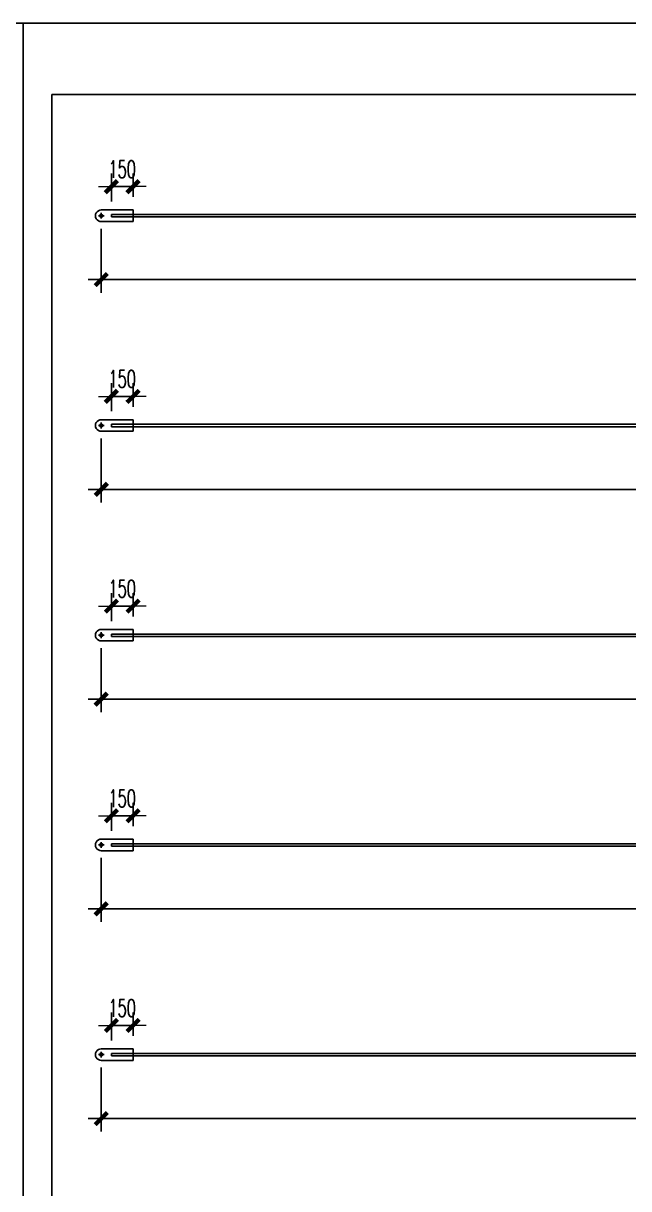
# Model space of a CAD drawing. Header units: inches. Extents: x 129725932 to 129894734, y 55771230 to 55809283.
# Drawn here: x 129797426 to 129801610, y 55779701 to 55787759 of the extents above; entities that cross this region are included whole.
import ezdxf
from ezdxf.enums import TextEntityAlignment as Align

# ---------------------------------------------------------------- set-up
doc = ezdxf.new("R2010")
doc.units = ezdxf.units.IN
doc.header["$MEASUREMENT"] = 0
doc.layers.add('TK', color=140, linetype='Continuous')
doc.layers.add('标注', color=8, linetype='Continuous', lineweight=9)
doc.styles.add('ARIAL', font='swisscl.ttf', dxfattribs={"width": 0.7})
doc.styles.add('DIM_FONT', font='romans.shx', dxfattribs={"width": 0.618, "bigfont": '1hztxt.shx'})
doc.styles.add('HZXY', font='romand.shx', dxfattribs={"bigfont": 'hzxy.shx'})
doc.dimstyles.new('WGH(1)', dxfattribs={"dimscale": 1.2, "dimtxt": 100, "dimasz": 0.5, "dimexe": 75, "dimexo": 75, "dimgap": 50, "dimtad": 1, "dimdec": 0, "dimzin": 0, "dimdsep": 46, "dimtxsty": 'DIM_FONT', "dimblk1": '_DIMX', "dimblk2": '_DIMX', "dimsah": 1, "dimcen": 0.09, "dimclrd": 3, "dimclre": 3, "dimclrt": 7, "dimadec": 0, "dimazin": 0, "dimtfac": 1, "dimtdec": 0, "dimtix": 1, "dimtmove": 2, "dimatfit": 3, "dimldrblk": '_DIMX', "dimfxl": 0, "dimtolj": 1, "dimtzin": 0, "dimarcsym": 0})

# ---------------------------------------------------------------- blocks, each defined once
blk = doc.blocks.new('11111')
at = {"layer": 'TK', "lineweight": -3}
for p, q in [((6334425.8, 2886357), (6334425.8, 2870306.6)), ((6334425.8, 2886357), (6345762.2, 2886357)), ((6345762.2, 2886357), (6345762.2, 2870306.6)), ((6345762.2, 2886357), (6345762.2, 2870306.6)), ((6334616.6, 2885879.9), (6334616.6, 2870497.5)), ((6334616.6, 2885879.9), (6345571.4, 2885879.9)), ((6334616.6, 2870497.5), (6334616.6, 2885879.9))]:
    blk.add_line(p, q, dxfattribs=at)
for tag, height, style, width, p in [('PROJECT-NAME', 95.4, 'HZXY', 0.8, (6339242.7, 2871015.3)), ('ITEM-NAME', 95.4, 'HZXY', 0.8, (6341079.8, 2871018.9)), ('DISCIPLINE', 57.3, 'HZXY', 1, (6344328.6, 2871082.6)), ('DRAWING-TITLE', 95.4, 'HZXY', 0.8, (6342797.5, 2870944.3)), ('STATUS', 57.3, 'HZXY', 0.8, (6345235.8, 2871000.4)), ('版本号', 57.3, 'HZXY', 1, (6337057.1, 2870903.9)), ('REWORK-DATE', 57.3, 'ARIAL', 1, (6337574.4, 2870911.2)), ('SCALE', 57.3, 'ARIAL', 1, (6344326.2, 2870923)), ('DRAWING-TITLE', 95.4, 'HZXY', 0.8, (6342791.4, 2870805.4)), ('版本号', 57.3, 'HZXY', 1, (6337057.1, 2870735.6)), ('REWORK-DATE', 57.3, 'ARIAL', 1, (6337574.4, 2870744.2)), ('DATE', 57.3, 'ARIAL', 1, (6344324.1, 2870749.1)), ('DRAWING-TITLE', 95.4, 'HZXY', 0.8, (6342792.9, 2870673)), ('PROJECT-NUMBER', 57.3, 'ARIAL', 0.9, (6345225.3, 2870672.6)), ('版本号', 57.3, 'HZXY', 1, (6337057.1, 2870574.3)), ('REWORK-DATE', 57.3, 'ARIAL', 1, (6337574.4, 2870577.2)), ('DRAWING-NUMBER', 57.3, 'ARIAL', 1, (6344326.7, 2870583.8))]:
    blk.add_attdef(tag, text='', height=height, dxfattribs=dict(at, style=style, width=width)).set_placement(p, align=Align.MIDDLE)
blk = doc.blocks.new('_DIMX')
blk.add_line((-150, 0), (150, 0))
at = {"const_width": 50}
blk.add_lwpolyline([(-70, -70), (70, 70)], dxfattribs=at)
blk = doc.blocks.new('*D883')
at = {"color": 3, "lineweight": -2}
for p, q in [((129797964.6, 55786338.1), (129797964.6, 55785896.4)), ((129807732.6, 55786338.1), (129807732.6, 55785896.4)), ((129797965.2, 55785986.4), (129807732, 55785986.4))]:
    blk.add_line(p, q, dxfattribs=at)
at = {"layer": 'Defpoints', "color": 0}
for p in [(129797964.6, 55786428.1), (129807732.6, 55786428.1), (129807732.6, 55785986.4)]:
    blk.add_point(p, dxfattribs=at)
at = {"color": 3, "lineweight": -2, "xscale": 0.5999999999999995, "yscale": 0.5999999999999995, "zscale": 0.5999999999999995, "rotation": 180}
blk.add_blockref('_DIMX', (129797964.6, 55785986.4), dxfattribs=at)
at = {"color": 3, "lineweight": -2, "xscale": 0.5999999999999995, "yscale": 0.5999999999999995, "zscale": 0.5999999999999995}
blk.add_blockref('_DIMX', (129807732.6, 55785986.4), dxfattribs=at)
at = {"color": 7, "insert": (129802848.6, 55786106.4), "char_height": 120, "attachment_point": 5, "style": 'DIM_FONT'}
blk.add_mtext('\\A1;9768', dxfattribs=at)
blk = doc.blocks.new('*D884')
at = {"layer": 'Defpoints', "color": 0}
for p in [(129798184.6, 55786629.7), (129798034.6, 55786436.3), (129798184.6, 55786468.1)]:
    blk.add_point(p, dxfattribs=at)
at = {"layer": '标注', "color": 3, "lineweight": -2}
for p, q in [((129798034.6, 55786526.3), (129798034.6, 55786719.7)), ((129798184.6, 55786558.1), (129798184.6, 55786719.7)), ((129798034, 55786629.7), (129798033.4, 55786629.7)), ((129798034.6, 55786629.7), (129798184.6, 55786629.7)), ((129798185.2, 55786629.7), (129798185.8, 55786629.7))]:
    blk.add_line(p, q, dxfattribs=at)
at = {"layer": '标注', "color": 3, "lineweight": -2, "xscale": 0.5999999999999995, "yscale": 0.5999999999999995, "zscale": 0.5999999999999995}
blk.add_blockref('_DIMX', (129798034.6, 55786629.7), dxfattribs=at)
at = {"layer": '标注', "color": 3, "lineweight": -2, "xscale": 0.5999999999999995, "yscale": 0.5999999999999995, "zscale": 0.5999999999999995, "rotation": 180}
blk.add_blockref('_DIMX', (129798184.6, 55786629.7), dxfattribs=at)
at = {"layer": '标注', "color": 7, "insert": (129798109.6, 55786749.7), "char_height": 120, "attachment_point": 5, "style": 'DIM_FONT'}
blk.add_mtext('\\A1;150', dxfattribs=at)
blk = doc.blocks.new('*D914')
at = {"color": 3, "lineweight": -2}
for p, q in [((129797964.6, 55784888.1), (129797964.6, 55784446.4)), ((129805949.6, 55784888.1), (129805949.6, 55784446.4)), ((129797965.2, 55784536.4), (129805949, 55784536.4))]:
    blk.add_line(p, q, dxfattribs=at)
at = {"layer": 'Defpoints', "color": 0}
for p in [(129797964.6, 55784978.1), (129805949.6, 55784978.1), (129805949.6, 55784536.4)]:
    blk.add_point(p, dxfattribs=at)
at = {"color": 3, "lineweight": -2, "xscale": 0.5999999999999995, "yscale": 0.5999999999999995, "zscale": 0.5999999999999995, "rotation": 180}
blk.add_blockref('_DIMX', (129797964.6, 55784536.4), dxfattribs=at)
at = {"color": 3, "lineweight": -2, "xscale": 0.5999999999999995, "yscale": 0.5999999999999995, "zscale": 0.5999999999999995}
blk.add_blockref('_DIMX', (129805949.6, 55784536.4), dxfattribs=at)
at = {"color": 7, "insert": (129801957.1, 55784656.4), "char_height": 120, "attachment_point": 5, "style": 'DIM_FONT'}
blk.add_mtext('\\A1;7985', dxfattribs=at)
blk = doc.blocks.new('*D915')
at = {"layer": 'Defpoints', "color": 0}
for p in [(129798184.6, 55785179.7), (129798034.6, 55784986.3), (129798184.6, 55785018.1)]:
    blk.add_point(p, dxfattribs=at)
at = {"layer": '标注', "color": 3, "lineweight": -2}
for p, q in [((129798034.6, 55785076.3), (129798034.6, 55785269.7)), ((129798184.6, 55785108.1), (129798184.6, 55785269.7)), ((129798034, 55785179.7), (129798033.4, 55785179.7)), ((129798034.6, 55785179.7), (129798184.6, 55785179.7)), ((129798185.2, 55785179.7), (129798185.8, 55785179.7))]:
    blk.add_line(p, q, dxfattribs=at)
at = {"layer": '标注', "color": 3, "lineweight": -2, "xscale": 0.5999999999999995, "yscale": 0.5999999999999995, "zscale": 0.5999999999999995}
blk.add_blockref('_DIMX', (129798034.6, 55785179.7), dxfattribs=at)
at = {"layer": '标注', "color": 3, "lineweight": -2, "xscale": 0.5999999999999995, "yscale": 0.5999999999999995, "zscale": 0.5999999999999995, "rotation": 180}
blk.add_blockref('_DIMX', (129798184.6, 55785179.7), dxfattribs=at)
at = {"layer": '标注', "color": 7, "insert": (129798109.6, 55785299.7), "char_height": 120, "attachment_point": 5, "style": 'DIM_FONT'}
blk.add_mtext('\\A1;150', dxfattribs=at)
blk = doc.blocks.new('*D917')
at = {"color": 3, "lineweight": -2}
for p, q in [((129797964.6, 55783438.1), (129797964.6, 55782996.4)), ((129807890.6, 55783438.1), (129807890.6, 55782996.4)), ((129797965.2, 55783086.4), (129807890, 55783086.4))]:
    blk.add_line(p, q, dxfattribs=at)
at = {"layer": 'Defpoints', "color": 0}
for p in [(129797964.6, 55783528.1), (129807890.6, 55783528.1), (129807890.6, 55783086.4)]:
    blk.add_point(p, dxfattribs=at)
at = {"color": 3, "lineweight": -2, "xscale": 0.5999999999999995, "yscale": 0.5999999999999995, "zscale": 0.5999999999999995, "rotation": 180}
blk.add_blockref('_DIMX', (129797964.6, 55783086.4), dxfattribs=at)
at = {"color": 3, "lineweight": -2, "xscale": 0.5999999999999995, "yscale": 0.5999999999999995, "zscale": 0.5999999999999995}
blk.add_blockref('_DIMX', (129807890.6, 55783086.4), dxfattribs=at)
at = {"color": 7, "insert": (129802927.6, 55783206.4), "char_height": 120, "attachment_point": 5, "style": 'DIM_FONT'}
blk.add_mtext('\\A1;9926', dxfattribs=at)
blk = doc.blocks.new('*D918')
at = {"layer": 'Defpoints', "color": 0}
for p in [(129798184.6, 55783729.7), (129798034.6, 55783536.3), (129798184.6, 55783568.1)]:
    blk.add_point(p, dxfattribs=at)
at = {"layer": '标注', "color": 3, "lineweight": -2}
for p, q in [((129798034.6, 55783626.3), (129798034.6, 55783819.7)), ((129798184.6, 55783658.1), (129798184.6, 55783819.7)), ((129798034, 55783729.7), (129798033.4, 55783729.7)), ((129798034.6, 55783729.7), (129798184.6, 55783729.7)), ((129798185.2, 55783729.7), (129798185.8, 55783729.7))]:
    blk.add_line(p, q, dxfattribs=at)
at = {"layer": '标注', "color": 3, "lineweight": -2, "xscale": 0.5999999999999995, "yscale": 0.5999999999999995, "zscale": 0.5999999999999995}
blk.add_blockref('_DIMX', (129798034.6, 55783729.7), dxfattribs=at)
at = {"layer": '标注', "color": 3, "lineweight": -2, "xscale": 0.5999999999999995, "yscale": 0.5999999999999995, "zscale": 0.5999999999999995, "rotation": 180}
blk.add_blockref('_DIMX', (129798184.6, 55783729.7), dxfattribs=at)
at = {"layer": '标注', "color": 7, "insert": (129798109.6, 55783849.7), "char_height": 120, "attachment_point": 5, "style": 'DIM_FONT'}
blk.add_mtext('\\A1;150', dxfattribs=at)
blk = doc.blocks.new('*D920')
at = {"color": 3, "lineweight": -2}
for p, q in [((129797964.6, 55781988.1), (129797964.6, 55781546.4)), ((129806141.6, 55781988.1), (129806141.6, 55781546.4)), ((129797965.2, 55781636.4), (129806141, 55781636.4))]:
    blk.add_line(p, q, dxfattribs=at)
at = {"layer": 'Defpoints', "color": 0}
for p in [(129797964.6, 55782078.1), (129806141.6, 55782078.1), (129806141.6, 55781636.4)]:
    blk.add_point(p, dxfattribs=at)
at = {"color": 3, "lineweight": -2, "xscale": 0.5999999999999995, "yscale": 0.5999999999999995, "zscale": 0.5999999999999995, "rotation": 180}
blk.add_blockref('_DIMX', (129797964.6, 55781636.4), dxfattribs=at)
at = {"color": 3, "lineweight": -2, "xscale": 0.5999999999999995, "yscale": 0.5999999999999995, "zscale": 0.5999999999999995}
blk.add_blockref('_DIMX', (129806141.6, 55781636.4), dxfattribs=at)
at = {"color": 7, "insert": (129802053.1, 55781756.4), "char_height": 120, "attachment_point": 5, "style": 'DIM_FONT'}
blk.add_mtext('\\A1;8177', dxfattribs=at)
blk = doc.blocks.new('*D921')
at = {"layer": 'Defpoints', "color": 0}
for p in [(129798184.6, 55782279.7), (129798034.6, 55782086.3), (129798184.6, 55782118.1)]:
    blk.add_point(p, dxfattribs=at)
at = {"layer": '标注', "color": 3, "lineweight": -2}
for p, q in [((129798034.6, 55782176.3), (129798034.6, 55782369.7)), ((129798184.6, 55782208.1), (129798184.6, 55782369.7)), ((129798034, 55782279.7), (129798033.4, 55782279.7)), ((129798034.6, 55782279.7), (129798184.6, 55782279.7)), ((129798185.2, 55782279.7), (129798185.8, 55782279.7))]:
    blk.add_line(p, q, dxfattribs=at)
at = {"layer": '标注', "color": 3, "lineweight": -2, "xscale": 0.5999999999999995, "yscale": 0.5999999999999995, "zscale": 0.5999999999999995}
blk.add_blockref('_DIMX', (129798034.6, 55782279.7), dxfattribs=at)
at = {"layer": '标注', "color": 3, "lineweight": -2, "xscale": 0.5999999999999995, "yscale": 0.5999999999999995, "zscale": 0.5999999999999995, "rotation": 180}
blk.add_blockref('_DIMX', (129798184.6, 55782279.7), dxfattribs=at)
at = {"layer": '标注', "color": 7, "insert": (129798109.6, 55782399.7), "char_height": 120, "attachment_point": 5, "style": 'DIM_FONT'}
blk.add_mtext('\\A1;150', dxfattribs=at)
blk = doc.blocks.new('*D923')
at = {"color": 3, "lineweight": -2}
for p, q in [((129797964.6, 55780538.1), (129797964.6, 55780096.4)), ((129807423.6, 55780538.1), (129807423.6, 55780096.4)), ((129797965.2, 55780186.4), (129807423, 55780186.4))]:
    blk.add_line(p, q, dxfattribs=at)
at = {"layer": 'Defpoints', "color": 0}
for p in [(129797964.6, 55780628.1), (129807423.6, 55780628.1), (129807423.6, 55780186.4)]:
    blk.add_point(p, dxfattribs=at)
at = {"color": 3, "lineweight": -2, "xscale": 0.5999999999999995, "yscale": 0.5999999999999995, "zscale": 0.5999999999999995, "rotation": 180}
blk.add_blockref('_DIMX', (129797964.6, 55780186.4), dxfattribs=at)
at = {"color": 3, "lineweight": -2, "xscale": 0.5999999999999995, "yscale": 0.5999999999999995, "zscale": 0.5999999999999995}
blk.add_blockref('_DIMX', (129807423.6, 55780186.4), dxfattribs=at)
at = {"color": 7, "insert": (129802694.1, 55780306.4), "char_height": 120, "attachment_point": 5, "style": 'DIM_FONT'}
blk.add_mtext('\\A1;9459', dxfattribs=at)
blk = doc.blocks.new('*D924')
at = {"layer": 'Defpoints', "color": 0}
for p in [(129798184.6, 55780829.7), (129798034.6, 55780636.3), (129798184.6, 55780668.1)]:
    blk.add_point(p, dxfattribs=at)
at = {"layer": '标注', "color": 3, "lineweight": -2}
for p, q in [((129798034.6, 55780726.3), (129798034.6, 55780919.7)), ((129798184.6, 55780758.1), (129798184.6, 55780919.7)), ((129798034, 55780829.7), (129798033.4, 55780829.7)), ((129798034.6, 55780829.7), (129798184.6, 55780829.7)), ((129798185.2, 55780829.7), (129798185.8, 55780829.7))]:
    blk.add_line(p, q, dxfattribs=at)
at = {"layer": '标注', "color": 3, "lineweight": -2, "xscale": 0.5999999999999995, "yscale": 0.5999999999999995, "zscale": 0.5999999999999995}
blk.add_blockref('_DIMX', (129798034.6, 55780829.7), dxfattribs=at)
at = {"layer": '标注', "color": 3, "lineweight": -2, "xscale": 0.5999999999999995, "yscale": 0.5999999999999995, "zscale": 0.5999999999999995, "rotation": 180}
blk.add_blockref('_DIMX', (129798184.6, 55780829.7), dxfattribs=at)
at = {"layer": '标注', "color": 7, "insert": (129798109.6, 55780949.7), "char_height": 120, "attachment_point": 5, "style": 'DIM_FONT'}
blk.add_mtext('\\A1;150', dxfattribs=at)

msp = doc.modelspace()

# ---------------------------------------------------------------- linework, layer by layer
for p, q in [((129797944.7, 55786428.1), (129797984.5, 55786428.1)), ((129798184.6, 55786468.1), (129797964.6, 55786468.1)), ((129797964.6, 55786448), (129797964.6, 55786408.2)), ((129805242.9, 55786436.3), (129798034.6, 55786436.3)), ((129798034.6, 55786419.9), (129798034.6, 55786436.3)), ((129805242.9, 55786419.9), (129798034.6, 55786419.9)), ((129798184.6, 55786468.1), (129798184.6, 55786388.1)), ((129798184.6, 55786388.1), (129797964.4, 55786388.1)), ((129797944.7, 55784978.1), (129797984.5, 55784978.1)), ((129798184.6, 55785018.1), (129797964.6, 55785018.1)), ((129797964.6, 55784998), (129797964.6, 55784958.2)), ((129803459.9, 55784986.3), (129798034.6, 55784986.3)), ((129798034.6, 55784969.9), (129798034.6, 55784986.3)), ((129803459.9, 55784969.9), (129798034.6, 55784969.9)), ((129798184.6, 55785018.1), (129798184.6, 55784938.1)), ((129798184.6, 55784938.1), (129797964.4, 55784938.1)), ((129797944.7, 55783528.1), (129797984.5, 55783528.1)), ((129798184.6, 55783568.1), (129797964.6, 55783568.1)), ((129797964.6, 55783548), (129797964.6, 55783508.2)), ((129805400.9, 55783536.3), (129798034.6, 55783536.3)), ((129798034.6, 55783519.9), (129798034.6, 55783536.3)), ((129805400.9, 55783519.9), (129798034.6, 55783519.9)), ((129798184.6, 55783568.1), (129798184.6, 55783488.1)), ((129798184.6, 55783488.1), (129797964.4, 55783488.1)), ((129797944.7, 55782078.1), (129797984.5, 55782078.1)), ((129798184.6, 55782118.1), (129797964.6, 55782118.1)), ((129797964.6, 55782098), (129797964.6, 55782058.2)), ((129803651.9, 55782086.3), (129798034.6, 55782086.3)), ((129798034.6, 55782069.9), (129798034.6, 55782086.3)), ((129803651.9, 55782069.9), (129798034.6, 55782069.9)), ((129798184.6, 55782118.1), (129798184.6, 55782038.1)), ((129798184.6, 55782038.1), (129797964.4, 55782038.1)), ((129797944.7, 55780628.1), (129797984.5, 55780628.1)), ((129798184.6, 55780668.1), (129797964.6, 55780668.1)), ((129797964.6, 55780648), (129797964.6, 55780608.2)), ((129804933.9, 55780636.3), (129798034.6, 55780636.3)), ((129798034.6, 55780619.9), (129798034.6, 55780636.3)), ((129804933.9, 55780619.9), (129798034.6, 55780619.9)), ((129798184.6, 55780668.1), (129798184.6, 55780588.1)), ((129798184.6, 55780588.1), (129797964.4, 55780588.1))]:
    msp.add_line(p, q)
for centre in [(129797964.6, 55786428.1), (129797964.6, 55784978.1), (129797964.6, 55783528.1), (129797964.6, 55782078.1), (129797964.6, 55780628.1)]:
    msp.add_circle(centre, 10)
for centre in [(129797964.6, 55786428.1), (129797964.6, 55784978.1), (129797964.6, 55783528.1), (129797964.6, 55782078.1), (129797964.6, 55780628.1)]:
    msp.add_arc(centre, 40, 89.86066, 270.00069)

# ---------------------------------------------------------------- block references
at = {"xscale": 1.029830321669579, "yscale": 1.029830329120159, "zscale": 1.029830305831691}
for p in [(123262367.8, 52815300.9), (123274042.3, 52815300.9)]:
    msp.add_blockref('11111', p, dxfattribs=at)

# ---------------------------------------------------------------- dimensions: what is measured, and where the dimension line sits
for base, p1, p2, picture, middle in [((129807732.6, 55785986.4), (129797964.6, 55786428.1), (129807732.6, 55786428.1), '*D883', (129802848.6, 55786106.4)), ((129805949.6, 55784536.4), (129797964.6, 55784978.1), (129805949.6, 55784978.1), '*D914', (129801957.1, 55784656.4)), ((129807890.6, 55783086.4), (129797964.6, 55783528.1), (129807890.6, 55783528.1), '*D917', (129802927.6, 55783206.4)), ((129806141.6, 55781636.4), (129797964.6, 55782078.1), (129806141.6, 55782078.1), '*D920', (129802053.1, 55781756.4)), ((129807423.6, 55780186.4), (129797964.6, 55780628.1), (129807423.6, 55780628.1), '*D923', (129802694.1, 55780306.4))]:
    dim = msp.add_linear_dim(base=base, p1=p1, p2=p2, dimstyle='WGH(1)')
    dim.commit()
    dim.dimension.update_dxf_attribs({"geometry": picture, "text_midpoint": middle})
at = {"layer": '标注'}
for base, p1, p2, picture, middle in [((129798184.6, 55786629.7), (129798034.6, 55786436.3), (129798184.6, 55786468.1), '*D884', (129798109.6, 55786749.7)), ((129798184.6, 55785179.7), (129798034.6, 55784986.3), (129798184.6, 55785018.1), '*D915', (129798109.6, 55785299.7)), ((129798184.6, 55783729.7), (129798034.6, 55783536.3), (129798184.6, 55783568.1), '*D918', (129798109.6, 55783849.7)), ((129798184.6, 55782279.7), (129798034.6, 55782086.3), (129798184.6, 55782118.1), '*D921', (129798109.6, 55782399.7)), ((129798184.6, 55780829.7), (129798034.6, 55780636.3), (129798184.6, 55780668.1), '*D924', (129798109.6, 55780949.7))]:
    dim = msp.add_linear_dim(base=base, p1=p1, p2=p2, dimstyle='WGH(1)', override={"dimfxl": 250}, dxfattribs=at)
    dim.commit()
    dim.dimension.update_dxf_attribs({"geometry": picture, "text_midpoint": middle})

doc.saveas('drawing.dxf')
